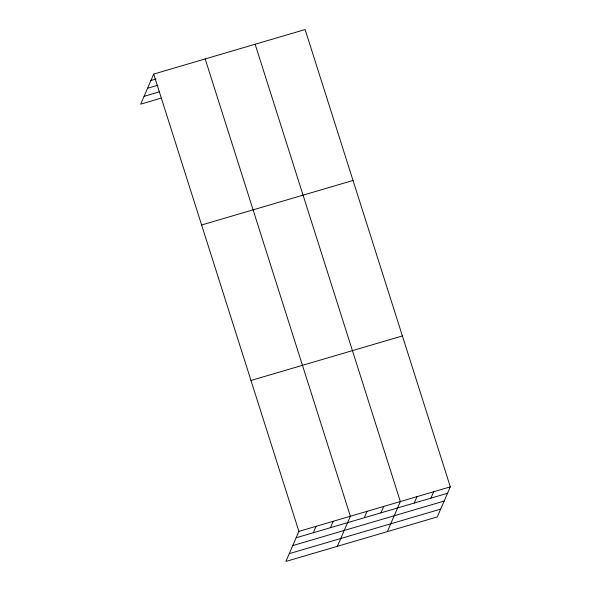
<?xml version="1.0" encoding="UTF-8"?>
<svg xmlns="http://www.w3.org/2000/svg" width="591" height="591" viewBox="0 0 591 591"><rect width="100%" height="100%" fill="white"/><g stroke="black" fill="none" stroke-linecap="round" stroke-linejoin="round"><path stroke-width="0.89" d="M153.697 74.074L298.898 531.375L285.889 561.45L437.303 516.926L450.312 486.851L305.111 29.55L153.697 74.074L140.688 104.149L161.277 98.091M313.289 532.742L316.059 526.33M330.443 527.697L333.221 521.284M337.365 546.313L350.382 516.238L205.18 58.937M364.263 517.753L367.033 511.341M380.914 512.855L383.692 506.443M387.334 531.619L400.351 501.545L255.149 44.244M414.232 503.059L417.002 496.647M430.883 498.161L433.661 491.749M150.927 80.487L156.076 78.972M147.551 88.295L157.841 85.267M144.064 96.34L159.511 91.797M201.62 224.986L353.034 180.462M250.983 380.464L402.397 335.939M298.898 531.375L450.312 486.851M296.128 537.788L447.542 493.263M292.744 545.596L444.159 501.072M289.265 553.641L440.679 509.117"/></g></svg>
